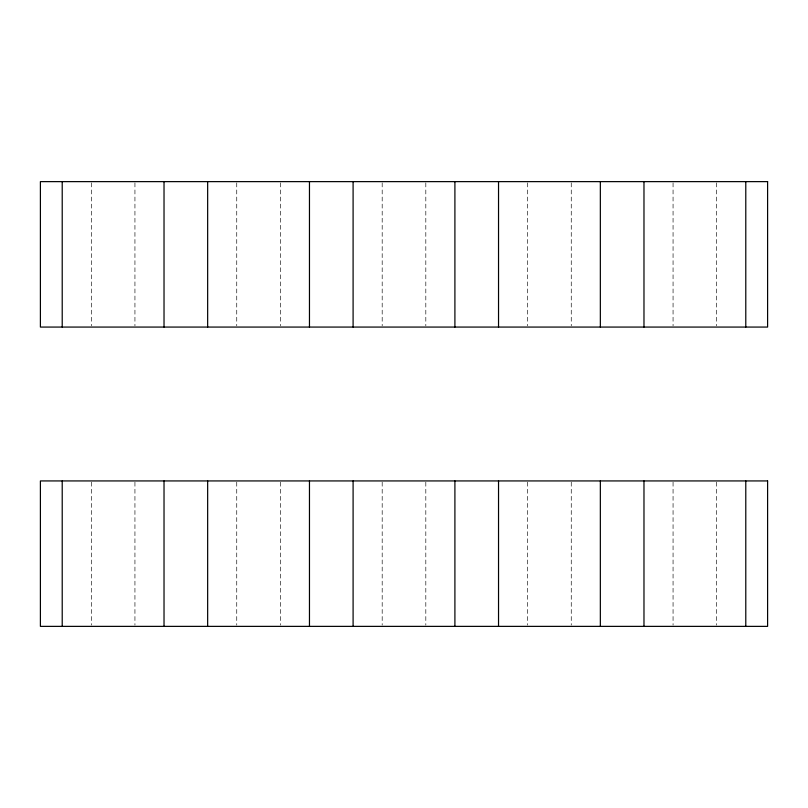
<?xml version="1.0" encoding="UTF-8"?>
<svg xmlns="http://www.w3.org/2000/svg" width="808" height="808" viewBox="0 0 808 808"><rect width="100%" height="100%" fill="white"/><g stroke="black" fill="none" stroke-linecap="round" stroke-linejoin="round"><path stroke-width="0.61" stroke-dasharray="4.04 3.03" d="M716.696 182.881L716.696 325.816M716.696 482.184L716.696 625.119M673.064 182.881L673.064 325.816M673.064 482.184L673.064 625.119M571.256 182.881L571.256 325.816M571.256 482.184L571.256 625.119M527.624 182.881L527.624 325.816M527.624 482.184L527.624 625.119M425.816 182.881L425.816 325.816M425.816 482.184L425.816 625.119M382.184 182.881L382.184 325.816M382.184 482.184L382.184 625.119M280.376 182.881L280.376 325.816M280.376 482.184L280.376 625.119M236.744 182.881L236.744 325.816M236.744 482.184L236.744 625.119M134.936 182.881L134.936 325.816M134.936 482.184L134.936 625.119M91.304 182.881L91.304 325.816M91.304 482.184L91.304 625.119"/><path stroke-width="1.21" d="M745.784 181.628L745.784 327.068M745.784 480.932L745.784 626.372M643.976 181.628L643.976 327.068M643.976 480.932L643.976 626.372M600.344 181.628L600.344 327.068M600.344 480.932L600.344 626.372M498.536 181.628L498.536 327.068M498.536 480.932L498.536 626.372M454.904 181.628L454.904 327.068M454.904 480.932L454.904 626.372M353.096 181.628L353.096 327.068M353.096 480.932L353.096 626.372M309.464 181.628L309.464 327.068M309.464 480.932L309.464 626.372M207.656 181.628L207.656 327.068M207.656 480.932L207.656 626.372M164.024 181.628L164.024 327.068M164.024 480.932L164.024 626.372M62.216 181.628L62.216 327.068M62.216 480.932L62.216 626.372M767.6 181.628L40.4 181.628L40.4 327.068L767.6 327.068L767.6 181.628M767.6 480.932L40.4 480.932L40.4 626.372L767.6 626.372L767.6 480.932"/></g></svg>
